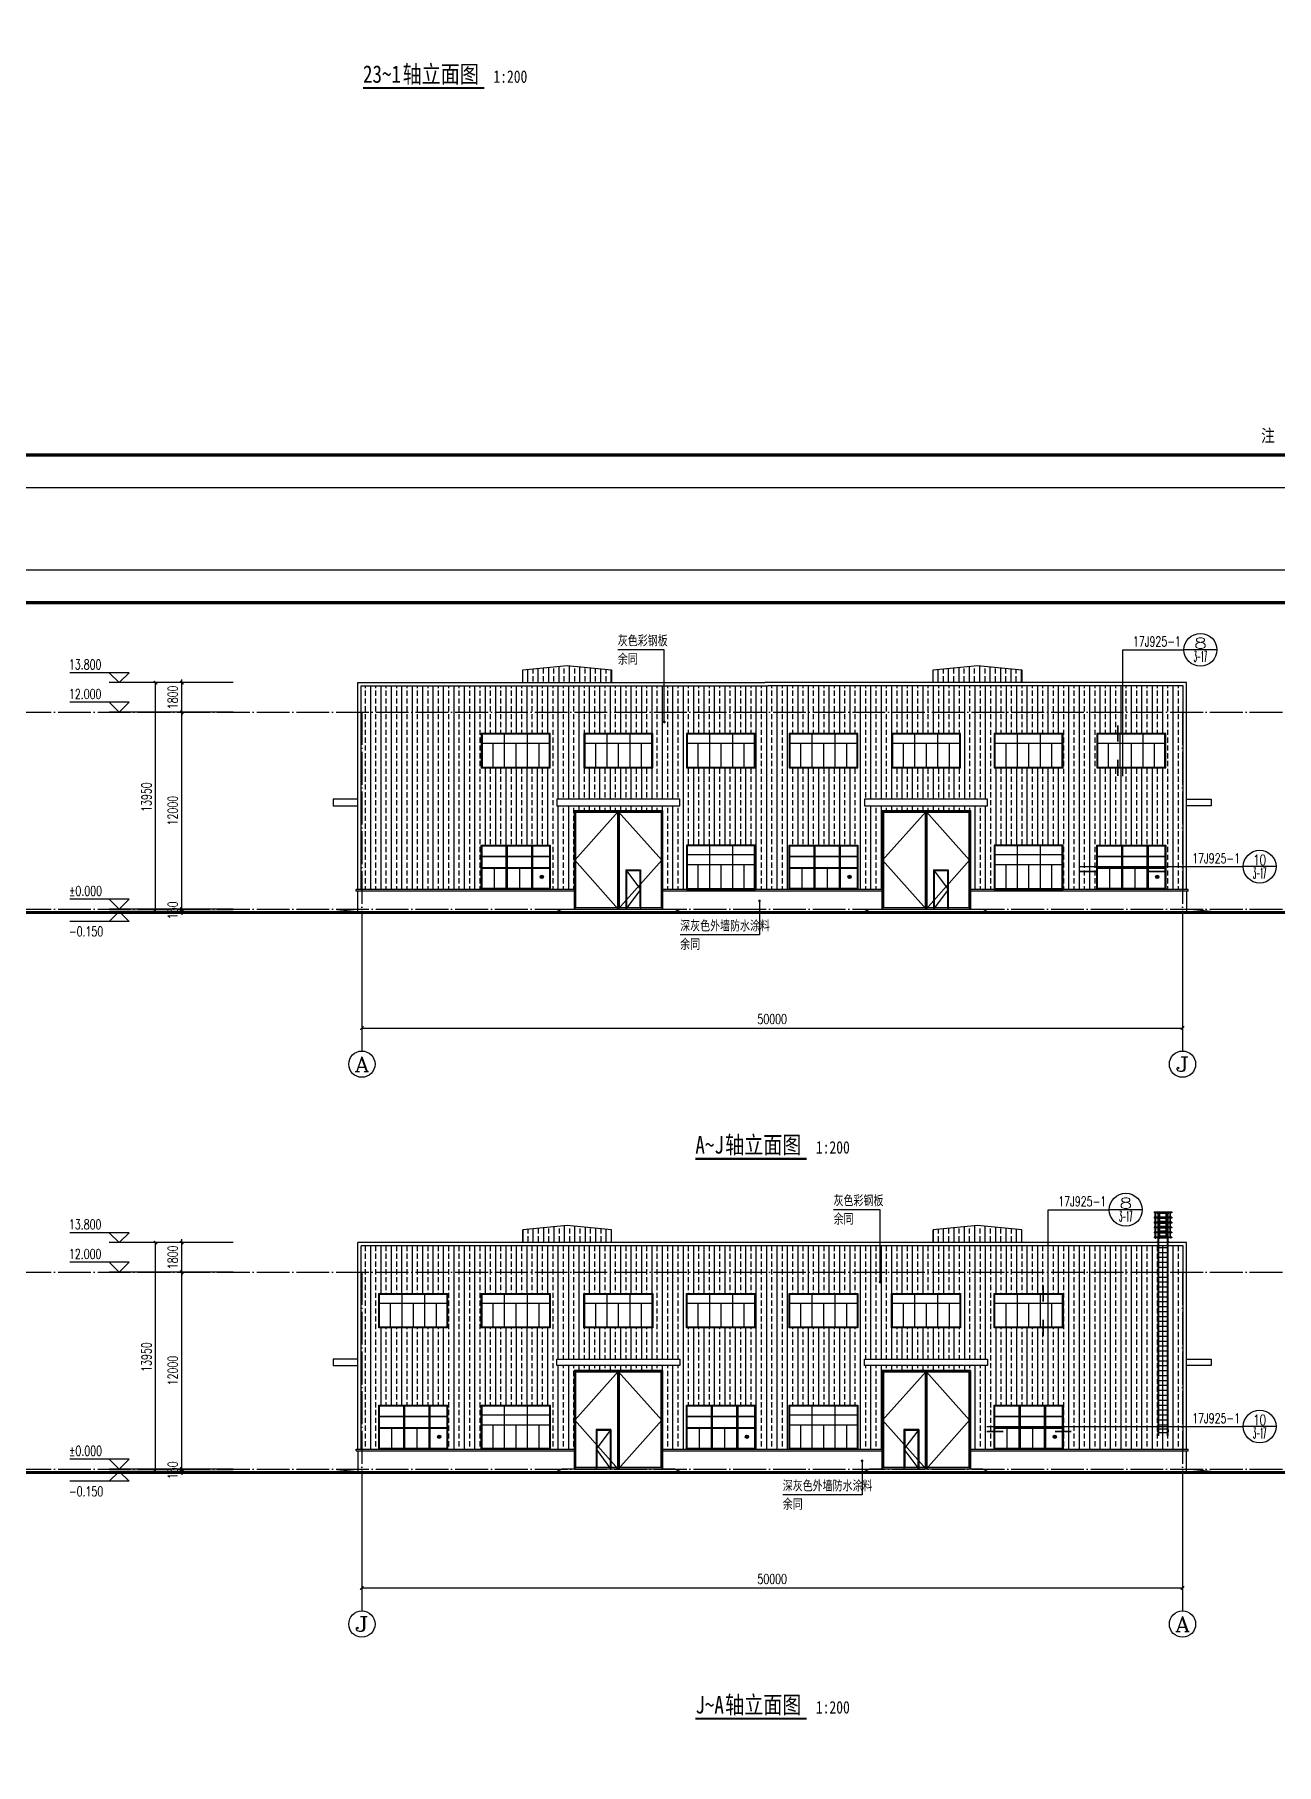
# Model space of a CAD drawing. Extents: x 13898408 to 14113608, y -853943 to -68012.
# Drawn here: x 13973018 to 14048678, y -773233 to -667817 of the extents above; entities that cross this region are included whole.
import ezdxf
from ezdxf.enums import TextEntityAlignment as Align

# ---------------------------------------------------------------- set-up
doc = ezdxf.new("R2010")
doc.units = 0
doc.header["$LTSCALE"] = 1000
doc.header["$MEASUREMENT"] = 0
doc.linetypes.add('DASHED', pattern=[0.75, 0.5, -0.25])
doc.linetypes.add('DOTE', pattern=[2.42, 2, -0.2, 0.02, -0.2])
for name, color, linetype in [('AXIS', 3, 'Continuous'), ('AXIS_TEXT', 7, 'Continuous'), ('DIM_IDEN', 3, 'Continuous'), ('DIM_LEAD', 3, 'Continuous'), ('DIM_SYMB', 3, 'Continuous'), ('DOTE', 1, 'DOTE'), ('PUB_DIM', 3, 'Continuous'), ('PUB_TEXT', 7, 'Continuous'), ('TK', 4, 'Continuous'), ('WINDOW', 4, 'Continuous'), ('填充', 251, 'Continuous')]:
    doc.layers.add(name, color=color, linetype=linetype)
doc.styles.add('_TCH_AXIS', font='COMPLEX', dxfattribs={"bigfont": 'GBCBIG'})
doc.styles.add('_TCH_DIM', font='SIMPLEX', dxfattribs={"bigfont": 'GBCBIG'})
doc.styles.add('_TCH_DIM_T3', font='SIMPLEX', dxfattribs={"width": 0.705882, "bigfont": 'GBCBIG'})
doc.styles.add('_TCH_LABEL', font='COMPLEX', dxfattribs={"bigfont": 'GBCBIG'})
doc.styles.add('COMPLEX', font='COMPLEX')
doc.styles.add('YAYA', font='', dxfattribs={"width": 0.8, "height": 1})
doc.styles.add('宋体', font='', dxfattribs={"width": 0.8})
doc.styles.get('YAYA').set_extended_font_data('SimSun')
doc.styles.get('宋体').set_extended_font_data('SimSun')
doc.dimstyles.new('_TCH_ARCH&&200', dxfattribs={"dimtxt": 595, "dimasz": 200, "dimexe": 500, "dimexo": 600, "dimgap": 252.5, "dimtad": 1, "dimdec": 0, "dimzin": 0, "dimdsep": 46, "dimtxsty": '_TCH_DIM_T3', "dimblk": 'ARCHTICK', "dimcen": 0.09, "dimclrt": 7, "dimazin": 2, "dimtfac": 1, "dimtdec": 0, "dimtix": 1, "dimtmove": 2, "dimatfit": 3, "dimfxl": 0, "dimtolj": 1, "dimtzin": 0, "dimarcsym": 0})

# ---------------------------------------------------------------- blocks, each defined once
blk = doc.blocks.new('A$C6FA958B4')
for p, q in [((-474, 38771), (4926, 38771)), ((-474, 38771), (-474, 32771)), ((4926, 38771), (4926, 32771))]:
    blk.add_line(p, q)
at = {"color": 4}
for p, q in [((-424, 38721), (4876, 38721)), ((-424, 38721), (-424, 32771)), ((-374, 38671), (2176, 38671)), ((-374, 38671), (-374, 32871)), ((2176, 38671), (2176, 32871)), ((2226, 38721), (2226, 32771)), ((2276, 38671), (2276, 35171)), ((2276, 38671), (4826, 38671)), ((4826, 38671), (4826, 32871)), ((4876, 38721), (4876, 32771)), ((2276, 35171), (2276, 32871)), ((2676, 35171), (3576, 35171)), ((2676, 35171), (2676, 32771)), ((2726, 35121), (3526, 35121)), ((2726, 35121), (2726, 32871)), ((3526, 35121), (3526, 32871)), ((3576, 35171), (3576, 32771)), ((-1224, 32771), (5676, 32771)), ((-374, 32871), (2176, 32871)), ((2276, 32871), (2676, 32871)), ((2726, 32871), (3226, 32871)), ((3226, 32871), (3526, 32871)), ((3576, 32871), (4826, 32871))]:
    blk.add_line(p, q, dxfattribs=at)
at = {"ltscale": 0.5}
blk.add_lwpolyline([(-1524, 39071), (5976, 39071), (5976, 39471), (-1524, 39471)], close=True, dxfattribs=at)
at = {"color": 4}
for points in [[(2226, 38721), (-424, 35746), (2226, 32771), (4876, 35746), (2226, 38721)], [(2676, 35171), (3576, 33971), (2676, 32771)]]:
    blk.add_lwpolyline(points, dxfattribs=at)
blk.add_lwpolyline([(-1524, 32621), (-1224, 32771), (5676, 32771), (5976, 32621)])
blk = doc.blocks.new('222222')
blk.add_lwpolyline([(-4200, 0), (0, 0), (0, -2100), (-4200, -2100)], close=True)
at = {"layer": 'WINDOW'}
for p, q in [((-4150, -600), (-50, -600)), ((-3500, -600), (-3500, -2050)), ((-2800, -50), (-2800, -2050)), ((-2100, -600), (-2100, -2050)), ((-1400, -50), (-1400, -2050)), ((-700, -600), (-700, -2050))]:
    blk.add_line(p, q, dxfattribs=at)
blk.add_lwpolyline([(-4150, -50), (-50, -50), (-50, -2050), (-4150, -2050)], close=True, dxfattribs=at)
blk = doc.blocks.new('1111')
blk.add_lwpolyline([(-4200, 0), (0, 0), (0, -2700), (-4200, -2700)], close=True)
at = {"layer": 'WINDOW'}
for p, q in [((-4150, -600), (-50, -600)), ((-2800, -50), (-2800, -2650)), ((-1400, -50), (-1400, -2650)), ((-4150, -1200), (-50, -1200)), ((-3500, -1200), (-3500, -2650)), ((-2100, -1200), (-2100, -2650)), ((-700, -1200), (-700, -2650))]:
    blk.add_line(p, q, dxfattribs=at)
blk.add_lwpolyline([(-4150, -50), (-50, -50), (-50, -2650), (-4150, -2650)], close=True, dxfattribs=at)
blk = doc.blocks.new('ewrtetretwet')
for p, q in [((13317798, -639983), (13318865, -639983)), ((13317798, -639983), (13317798, -640040)), ((13318865, -640040), (13317798, -640040)), ((13318865, -640315), (13317798, -640315)), ((13317798, -640315), (13317798, -640365)), ((13318865, -640365), (13317798, -640365)), ((13318865, -640615), (13317798, -640615)), ((13317798, -640615), (13317798, -640665)), ((13318865, -640665), (13317798, -640665)), ((13318865, -640915), (13317798, -640915)), ((13317798, -640915), (13317798, -640965)), ((13317867, -640315), (13317867, -640040)), ((13317867, -640615), (13317867, -640365)), ((13317867, -640915), (13317867, -640665)), ((13317897, -640315), (13317897, -640040)), ((13317897, -640615), (13317897, -640365)), ((13317897, -640915), (13317897, -640665)), ((13318024, -639983), (13318024, -641651)), ((13318081, -641651), (13318081, -639983)), ((13318113, -640315), (13318113, -640040)), ((13318113, -640615), (13318113, -640365)), ((13318113, -640915), (13318113, -640665)), ((13318143, -640315), (13318143, -640040)), ((13318143, -640615), (13318143, -640365)), ((13318143, -640915), (13318143, -640665)), ((13318520, -640315), (13318520, -640040)), ((13318520, -640615), (13318520, -640365)), ((13318520, -640915), (13318520, -640665)), ((13318550, -640315), (13318550, -640040)), ((13318550, -640615), (13318550, -640365)), ((13318550, -640915), (13318550, -640665)), ((13318581, -639983), (13318581, -641651)), ((13318638, -641651), (13318638, -639983)), ((13318766, -640315), (13318766, -640040)), ((13318766, -640615), (13318766, -640365)), ((13318766, -640915), (13318766, -640665)), ((13318796, -640315), (13318796, -640040)), ((13318796, -640615), (13318796, -640365)), ((13318796, -640915), (13318796, -640665)), ((13318865, -639983), (13318865, -640040)), ((13318865, -640315), (13318865, -640365)), ((13318865, -640615), (13318865, -640665)), ((13318865, -640915), (13318865, -640965)), ((13318865, -640965), (13317798, -640965)), ((13318865, -641215), (13317798, -641215)), ((13317798, -641215), (13317798, -641265)), ((13318865, -641265), (13317798, -641265)), ((13318865, -641515), (13317798, -641515)), ((13317798, -641515), (13317798, -641565)), ((13318865, -641565), (13317798, -641565)), ((13317867, -641215), (13317867, -640965)), ((13317867, -641515), (13317867, -641265)), ((13317867, -641583), (13317867, -641565)), ((13317867, -641583), (13317897, -641583)), ((13317897, -641215), (13317897, -640965)), ((13317897, -641515), (13317897, -641265)), ((13317897, -641583), (13317897, -641565)), ((13318024, -641651), (13318024, -653613)), ((13318081, -653614), (13318081, -641651)), ((13318113, -641215), (13318113, -640965)), ((13318113, -641515), (13318113, -641265)), ((13318113, -641583), (13318113, -641565)), ((13318113, -641583), (13318143, -641583)), ((13318143, -641215), (13318143, -640965)), ((13318143, -641515), (13318143, -641265)), ((13318143, -641583), (13318143, -641565)), ((13318520, -641215), (13318520, -640965)), ((13318520, -641515), (13318520, -641265)), ((13318520, -641583), (13318520, -641565)), ((13318550, -641583), (13318520, -641583)), ((13318550, -641215), (13318550, -640965)), ((13318550, -641515), (13318550, -641265)), ((13318550, -641583), (13318550, -641565)), ((13318581, -641651), (13318581, -653614)), ((13318638, -653613), (13318638, -641651)), ((13318766, -641215), (13318766, -640965)), ((13318766, -641515), (13318766, -641265)), ((13318766, -641583), (13318766, -641565)), ((13318796, -641583), (13318766, -641583)), ((13318796, -641215), (13318796, -640965)), ((13318796, -641515), (13318796, -641265)), ((13318796, -641583), (13318796, -641565)), ((13318865, -641215), (13318865, -641265)), ((13318865, -641515), (13318865, -641565)), ((13318081, -653614), (13318025, -653614)), ((13318581, -653614), (13318637, -653614))]:
    blk.add_line(p, q)
at = {"linetype": 'DASHED', "ltscale": 0.1}
for p, q in [((13317798, -639990), (13318865, -639990)), ((13318024, -640365), (13318024, -640615)), ((13318024, -640665), (13318024, -640915)), ((13318031, -641651), (13318031, -639983)), ((13318031, -640365), (13318031, -640615)), ((13318031, -640665), (13318031, -640915)), ((13318081, -640365), (13318081, -640615)), ((13318081, -640665), (13318081, -640915)), ((13318581, -640365), (13318581, -640615)), ((13318581, -640665), (13318581, -640915)), ((13318631, -639983), (13318631, -641651)), ((13318631, -640365), (13318631, -640615)), ((13318631, -640665), (13318631, -640915)), ((13318638, -640615), (13318638, -640365)), ((13318638, -640915), (13318638, -640665)), ((13318024, -640965), (13318024, -641215)), ((13318024, -641265), (13318024, -641515)), ((13318031, -640965), (13318031, -641215)), ((13318031, -641265), (13318031, -641515)), ((13318031, -653614), (13318031, -641651)), ((13318081, -640965), (13318081, -641215)), ((13318081, -641265), (13318081, -641515)), ((13318581, -640965), (13318581, -641215)), ((13318581, -641265), (13318581, -641515)), ((13318631, -640965), (13318631, -641215)), ((13318631, -641265), (13318631, -641515)), ((13318631, -641651), (13318631, -653614)), ((13318638, -641215), (13318638, -640965)), ((13318638, -641515), (13318638, -641265))]:
    blk.add_line(p, q, dxfattribs=at)
for points in [[(13317964, -640034), (13318007, -640034), (13318007, -640104)], [(13318581, -640084), (13318081, -640084)], [(13318581, -640384), (13318081, -640384)], [(13318113, -640565), (13318081, -640565)], [(13318581, -640684), (13318081, -640684)], [(13318113, -640865), (13318081, -640865)], [(13318581, -640565), (13318550, -640565)], [(13318581, -640865), (13318550, -640865)], [(13318697, -640034), (13318654, -640034), (13318654, -640104)], [(13317964, -641802), (13318007, -641802), (13318007, -641872)], [(13318581, -640984), (13318081, -640984)], [(13318113, -641165), (13318081, -641165)], [(13318581, -641284), (13318081, -641284)], [(13318113, -641465), (13318081, -641465)], [(13318581, -641584), (13318081, -641584)], [(13318581, -641584), (13318081, -641584)], [(13318581, -641852), (13318081, -641852)], [(13318581, -641165), (13318550, -641165)], [(13318581, -641465), (13318550, -641465)], [(13318697, -641802), (13318654, -641802), (13318654, -641872)], [(13318581, -642172), (13318081, -642172)], [(13318581, -642472), (13318081, -642472)], [(13318581, -642772), (13318081, -642772)], [(13318581, -643072), (13318081, -643072)], [(13318581, -643372), (13318081, -643372)], [(13318581, -643672), (13318081, -643672)], [(13318581, -643972), (13318081, -643972)], [(13318581, -644272), (13318081, -644272)], [(13318581, -644572), (13318081, -644572)], [(13318581, -644872), (13318081, -644872)], [(13318581, -645172), (13318081, -645172)], [(13318581, -645472), (13318081, -645472)], [(13318581, -645772), (13318081, -645772)], [(13318581, -646072), (13318081, -646072)], [(13318581, -646372), (13318081, -646372)], [(13318581, -646672), (13318081, -646672)], [(13318581, -646972), (13318081, -646972)], [(13318581, -647272), (13318081, -647272)], [(13318581, -647572), (13318081, -647572)], [(13318581, -647872), (13318081, -647872)], [(13318581, -648172), (13318081, -648172)], [(13318581, -648472), (13318081, -648472)], [(13318581, -648772), (13318081, -648772)], [(13318581, -649072), (13318081, -649072)], [(13318581, -649372), (13318081, -649372)], [(13318581, -649672), (13318081, -649672)], [(13318581, -649972), (13318081, -649972)], [(13318581, -650272), (13318081, -650272)], [(13318581, -650572), (13318081, -650572)], [(13318581, -650872), (13318081, -650872)], [(13318581, -651172), (13318081, -651172)], [(13318581, -651472), (13318081, -651472)], [(13318581, -651772), (13318081, -651772)], [(13318581, -652072), (13318081, -652072)], [(13318581, -652372), (13318081, -652372)], [(13317964, -653315), (13318007, -653315), (13318007, -653385)], [(13318581, -652672), (13318081, -652672)], [(13318581, -652972), (13318081, -652972)], [(13318581, -653231), (13318081, -653231)], [(13318581, -653452), (13318081, -653452)], [(13318697, -653315), (13318654, -653315), (13318654, -653385)]]:
    blk.add_lwpolyline(points)
for points in [[(13318520, -640565), (13318143, -640565)], [(13318520, -640865), (13318143, -640865)], [(13318520, -641165), (13318143, -641165)], [(13318520, -641465), (13318143, -641465)]]:
    blk.add_lwpolyline(points, dxfattribs=at)
for centre, start, end in [((13318025, -653613), 180, 270), ((13318637, -653613), 270, 0)]:
    blk.add_arc(centre, 1, start, end)
blk = doc.blocks.new('GeYuanFrame_68626334', base_point=(20.09, 4.53))
at = {"layer": 'TK'}
blk.add_lwpolyline([(20.09, 4.53), (20.09, 598.53), (1071.09, 598.53), (1071.09, 4.53)], close=True, dxfattribs=at)
at = {"layer": 'TK', "const_width": 1}
blk.add_lwpolyline([(45.09, 588.53), (1061.09, 588.53), (1061.09, 14.53), (45.09, 14.53)], close=True, dxfattribs=at)
blk = doc.blocks.new('GeYuanFrame_01384210', base_point=(20.09, 4.53))
at = {"layer": 'TK'}
blk.add_lwpolyline([(20.09, 4.53), (20.09, 598.53), (861.09, 598.53), (861.09, 4.53)], close=True, dxfattribs=at)
at = {"layer": 'TK', "const_width": 1}
blk.add_lwpolyline([(45.09, 588.53), (851.09, 588.53), (851.09, 14.53), (45.09, 14.53)], close=True, dxfattribs=at)
blk = doc.blocks.new('_ArchTick')
at = {"color": 0, "linetype": 'ByBlock', "const_width": 0.4}
blk.add_lwpolyline([(-0.5, -0.5), (0.5, 0.5)], dxfattribs=at)
blk = doc.blocks.new('*D147')
at = {"layer": 'Defpoints', "color": 0}
for p in [(13981985, -721109), (13985718, -721109), (13985718, -721259)]:
    blk.add_point(p, dxfattribs=at)
at = {"layer": 'PUB_DIM', "color": 0, "lineweight": -2}
for p, q in [((13981985, -721109), (13981985, -720909)), ((13985118, -721109), (13981485, -721109)), ((13985118, -721259), (13981485, -721259)), ((13981985, -721259), (13981985, -721109)), ((13981985, -721259), (13981985, -721459))]:
    blk.add_line(p, q, dxfattribs=at)
at = {"layer": 'PUB_DIM', "color": 0, "lineweight": -2, "xscale": 200, "yscale": 200, "zscale": 200}
for p, rotation in [((13981985, -721109), 270), ((13981985, -721259), 90)]:
    blk.add_blockref('_ArchTick', p, dxfattribs=dict(at, rotation=rotation))
at = {"layer": 'PUB_DIM', "color": 7, "insert": (13981435, -721184), "char_height": 595, "attachment_point": 5, "rotation": 90, "style": '_TCH_DIM_T3'}
blk.add_mtext('\\A1;150', dxfattribs=at)
blk = doc.blocks.new('*D148')
at = {"layer": 'Defpoints', "color": 0}
for p in [(13981985, -709109), (13985718, -709109), (13985718, -721109)]:
    blk.add_point(p, dxfattribs=at)
at = {"layer": 'PUB_DIM', "color": 0, "lineweight": -2}
for p, q in [((13985118, -709109), (13981485, -709109)), ((13981985, -721109), (13981985, -709109)), ((13985118, -721109), (13981485, -721109))]:
    blk.add_line(p, q, dxfattribs=at)
at = {"layer": 'PUB_DIM', "color": 0, "lineweight": -2, "xscale": 200, "yscale": 200, "zscale": 200}
for p, rotation in [((13981985, -709109), 90), ((13981985, -721109), 270)]:
    blk.add_blockref('_ArchTick', p, dxfattribs=dict(at, rotation=rotation))
at = {"layer": 'PUB_DIM', "color": 7, "insert": (13981435, -715109), "char_height": 595, "attachment_point": 5, "rotation": 90, "style": '_TCH_DIM_T3'}
blk.add_mtext('\\A1;12000', dxfattribs=at)
blk = doc.blocks.new('*D149')
at = {"layer": 'Defpoints', "color": 0}
for p in [(13981985, -707309), (13985718, -707309), (13985718, -709109)]:
    blk.add_point(p, dxfattribs=at)
at = {"layer": 'PUB_DIM', "color": 0, "lineweight": -2}
for p, q in [((13985118, -707309), (13981485, -707309)), ((13981985, -707309), (13981985, -707109)), ((13981985, -709109), (13981985, -707309)), ((13985118, -709109), (13981485, -709109)), ((13981985, -709109), (13981985, -709309))]:
    blk.add_line(p, q, dxfattribs=at)
at = {"layer": 'PUB_DIM', "color": 0, "lineweight": -2, "xscale": 200, "yscale": 200, "zscale": 200}
for p, rotation in [((13981985, -707309), 270), ((13981985, -709109), 90)]:
    blk.add_blockref('_ArchTick', p, dxfattribs=dict(at, rotation=rotation))
at = {"layer": 'PUB_DIM', "color": 7, "insert": (13981435, -708209), "char_height": 595, "attachment_point": 5, "rotation": 90, "style": '_TCH_DIM_T3'}
blk.add_mtext('\\A1;1800', dxfattribs=at)
blk = doc.blocks.new('*D150')
at = {"layer": 'Defpoints', "color": 0}
for p in [(13980385, -707309), (13985718, -707309), (13985718, -721259)]:
    blk.add_point(p, dxfattribs=at)
at = {"layer": 'PUB_DIM', "color": 0, "lineweight": -2}
for p, q in [((13985118, -707309), (13979885, -707309)), ((13980385, -721259), (13980385, -707309)), ((13985118, -721259), (13979885, -721259))]:
    blk.add_line(p, q, dxfattribs=at)
at = {"layer": 'PUB_DIM', "color": 0, "lineweight": -2, "xscale": 200, "yscale": 200, "zscale": 200}
for p, rotation in [((13980385, -707309), 90), ((13980385, -721259), 270)]:
    blk.add_blockref('_ArchTick', p, dxfattribs=dict(at, rotation=rotation))
at = {"layer": 'PUB_DIM', "color": 7, "insert": (13979835, -714284), "char_height": 595, "attachment_point": 5, "rotation": 90, "style": '_TCH_DIM_T3'}
blk.add_mtext('\\A1;13950', dxfattribs=at)
blk = doc.blocks.new('_AXISO')
blk.add_circle((0, 0), 0.5)
at = {"layer": 'AXIS_TEXT', "style": 'COMPLEX', "width": 1.041667}
blk.add_attdef('A', text='', height=0.56, dxfattribs=at).set_placement((-0.25, -0.28), (0.25, -0.28), align=Align.FIT)
blk = doc.blocks.new('*D151')
at = {"layer": 'AXIS', "color": 0, "lineweight": -2}
for p, q in [((13992958, -722359), (13992958, -728859)), ((14042958, -722359), (14042958, -728859)), ((13992958, -728359), (14042958, -728359))]:
    blk.add_line(p, q, dxfattribs=at)
at = {"layer": 'Defpoints', "color": 0}
for p in [(13992958, -721759), (14042958, -721759), (14042958, -728359)]:
    blk.add_point(p, dxfattribs=at)
at = {"layer": 'AXIS', "color": 0, "lineweight": -2, "xscale": 200, "yscale": 200, "zscale": 200, "rotation": 180}
blk.add_blockref('_ArchTick', (13992958, -728359), dxfattribs=at)
at = {"layer": 'AXIS', "color": 0, "lineweight": -2, "xscale": 200, "yscale": 200, "zscale": 200}
blk.add_blockref('_ArchTick', (14042958, -728359), dxfattribs=at)
at = {"layer": 'AXIS', "color": 7, "insert": (14017958, -727809), "char_height": 595, "attachment_point": 5, "style": '_TCH_DIM_T3'}
blk.add_mtext('\\A1;50000', dxfattribs=at)
blk = doc.blocks.new('*D152')
at = {"layer": 'AXIS', "color": 0, "lineweight": -2}
for p, q in [((13992958, -756481), (13992958, -762981)), ((14042958, -756481), (14042958, -762981)), ((13992958, -762481), (14042958, -762481))]:
    blk.add_line(p, q, dxfattribs=at)
at = {"layer": 'Defpoints', "color": 0}
for p in [(13992958, -755881), (14042958, -755881), (14042958, -762481)]:
    blk.add_point(p, dxfattribs=at)
at = {"layer": 'AXIS', "color": 0, "lineweight": -2, "xscale": 200, "yscale": 200, "zscale": 200, "rotation": 180}
blk.add_blockref('_ArchTick', (13992958, -762481), dxfattribs=at)
at = {"layer": 'AXIS', "color": 0, "lineweight": -2, "xscale": 200, "yscale": 200, "zscale": 200}
blk.add_blockref('_ArchTick', (14042958, -762481), dxfattribs=at)
at = {"layer": 'AXIS', "color": 7, "insert": (14017958, -761931), "char_height": 595, "attachment_point": 5, "style": '_TCH_DIM_T3'}
blk.add_mtext('\\A1;50000', dxfattribs=at)
blk = doc.blocks.new('*D153')
at = {"layer": 'Defpoints', "color": 0}
for p in [(13981985, -755231), (13985718, -755231), (13985718, -755381)]:
    blk.add_point(p, dxfattribs=at)
at = {"layer": 'PUB_DIM', "color": 0, "lineweight": -2}
for p, q in [((13985118, -755231), (13981485, -755231)), ((13985118, -755381), (13981485, -755381)), ((13981985, -755231), (13981985, -755031)), ((13981985, -755381), (13981985, -755231)), ((13981985, -755381), (13981985, -755581))]:
    blk.add_line(p, q, dxfattribs=at)
at = {"layer": 'PUB_DIM', "color": 0, "lineweight": -2, "xscale": 200, "yscale": 200, "zscale": 200}
for p, rotation in [((13981985, -755231), 270), ((13981985, -755381), 90)]:
    blk.add_blockref('_ArchTick', p, dxfattribs=dict(at, rotation=rotation))
at = {"layer": 'PUB_DIM', "color": 7, "insert": (13981435, -755306), "char_height": 595, "attachment_point": 5, "rotation": 90, "style": '_TCH_DIM_T3'}
blk.add_mtext('\\A1;150', dxfattribs=at)
blk = doc.blocks.new('*D154')
at = {"layer": 'Defpoints', "color": 0}
for p in [(13981985, -743231), (13985718, -743231), (13985718, -755231)]:
    blk.add_point(p, dxfattribs=at)
at = {"layer": 'PUB_DIM', "color": 0, "lineweight": -2}
for p, q in [((13985118, -743231), (13981485, -743231)), ((13981985, -755231), (13981985, -743231)), ((13985118, -755231), (13981485, -755231))]:
    blk.add_line(p, q, dxfattribs=at)
at = {"layer": 'PUB_DIM', "color": 0, "lineweight": -2, "xscale": 200, "yscale": 200, "zscale": 200}
for p, rotation in [((13981985, -743231), 90), ((13981985, -755231), 270)]:
    blk.add_blockref('_ArchTick', p, dxfattribs=dict(at, rotation=rotation))
at = {"layer": 'PUB_DIM', "color": 7, "insert": (13981435, -749231), "char_height": 595, "attachment_point": 5, "rotation": 90, "style": '_TCH_DIM_T3'}
blk.add_mtext('\\A1;12000', dxfattribs=at)
blk = doc.blocks.new('*D155')
at = {"layer": 'Defpoints', "color": 0}
for p in [(13981985, -741431), (13985718, -741431), (13985718, -743231)]:
    blk.add_point(p, dxfattribs=at)
at = {"layer": 'PUB_DIM', "color": 0, "lineweight": -2}
for p, q in [((13985118, -741431), (13981485, -741431)), ((13981985, -741431), (13981985, -741231)), ((13981985, -743231), (13981985, -741431)), ((13985118, -743231), (13981485, -743231)), ((13981985, -743231), (13981985, -743431))]:
    blk.add_line(p, q, dxfattribs=at)
at = {"layer": 'PUB_DIM', "color": 0, "lineweight": -2, "xscale": 200, "yscale": 200, "zscale": 200}
for p, rotation in [((13981985, -741431), 270), ((13981985, -743231), 90)]:
    blk.add_blockref('_ArchTick', p, dxfattribs=dict(at, rotation=rotation))
at = {"layer": 'PUB_DIM', "color": 7, "insert": (13981435, -742331), "char_height": 595, "attachment_point": 5, "rotation": 90, "style": '_TCH_DIM_T3'}
blk.add_mtext('\\A1;1800', dxfattribs=at)
blk = doc.blocks.new('*D156')
at = {"layer": 'Defpoints', "color": 0}
for p in [(13980385, -741431), (13985718, -741431), (13985718, -755381)]:
    blk.add_point(p, dxfattribs=at)
at = {"layer": 'PUB_DIM', "color": 0, "lineweight": -2}
for p, q in [((13985118, -741431), (13979885, -741431)), ((13980385, -755381), (13980385, -741431)), ((13985118, -755381), (13979885, -755381))]:
    blk.add_line(p, q, dxfattribs=at)
at = {"layer": 'PUB_DIM', "color": 0, "lineweight": -2, "xscale": 200, "yscale": 200, "zscale": 200}
for p, rotation in [((13980385, -741431), 90), ((13980385, -755381), 270)]:
    blk.add_blockref('_ArchTick', p, dxfattribs=dict(at, rotation=rotation))
at = {"layer": 'PUB_DIM', "color": 7, "insert": (13979835, -748406), "char_height": 595, "attachment_point": 5, "rotation": 90, "style": '_TCH_DIM_T3'}
blk.add_mtext('\\A1;13950', dxfattribs=at)

msp = doc.modelspace()

# ---------------------------------------------------------------- hatches: boundary and pattern name
for points in [[(14004020.7, -719146.2, 1), (14003820.7, -719146.2, 1)], [(14022770.7, -719146.2, 1), (14022570.7, -719146.2, 1)], [(14041520.7, -719146.2, 1), (14041320.7, -719146.2, 1)], [(13997770.7, -753268.5, 1), (13997570.7, -753268.5, 1)], [(14016520.7, -753268.5, 1), (14016320.7, -753268.5, 1)], [(14035270.7, -753268.5, 1), (14035070.7, -753268.5, 1)]]:
    msp.add_hatch(color=1).paths.add_polyline_path(points)
at = {"layer": '填充'}
h = msp.add_hatch(dxfattribs=at)
h.set_pattern_fill('ANSI33,_O', color=251, scale=200, angle=45)
h.set_pattern_definition([(90, (12607340, 562128.96), (-635, 6e-14), []), (90, (12607657.5, 562446.46), (-635, 6e-14), [317.5, -158.75])])
h.paths.add_polyline_path([(14005458.2, -706262.5), (14002758.2, -706532.5), (14002758.2, -707308.7), (14008158.2, -707308.7), (14008158.2, -706532.5)])
h = msp.add_hatch(dxfattribs=at)
h.set_pattern_fill('ANSI33,_O', color=251, scale=200, angle=45)
h.set_pattern_definition([(90, (12632340, 562128.96), (-635, 6e-14), []), (90, (12632657.5, 562446.46), (-635, 6e-14), [317.5, -158.75])])
h.paths.add_polyline_path([(14030458.2, -706262.5), (14027758.2, -706532.5), (14027758.2, -707308.7), (14033158.2, -707308.7), (14033158.2, -706532.5)])
h = msp.add_hatch(dxfattribs=at)
h.set_pattern_fill('ANSI33,_O', color=251, scale=200, angle=45)
h.set_pattern_definition([(90, (0, 22135.7), (-635, 6e-14), []), (90, (317.5, 22453.2), (-635, 6e-14), [317.5, -158.75])])
h.paths.add_polyline_path([(14042998.2, -707508.7), (14017718.2, -707508.7), (13992918.2, -707508.7), (13992918.2, -719908.7), (14000233.2, -719908.7), (14000233.2, -717208.7), (14004433.2, -717208.7), (14004433.2, -719908.7), (14005883.2, -719908.7), (14005883.2, -715108.7), (14011283.2, -715108.7), (14011283.2, -719908.7), (14012733.2, -719908.7), (14012733.2, -717208.7), (14016933.2, -717208.7), (14016933.2, -719908.7), (14018983.2, -719908.7), (14018983.2, -717208.7), (14023183.2, -717208.7), (14023183.2, -719908.7), (14024633.2, -719908.7), (14024633.2, -715108.7), (14030033.2, -715108.7), (14030033.2, -719908.7), (14031483.2, -719908.7), (14031483.2, -717208.7), (14035683.2, -717208.7), (14035683.2, -719908.7), (14037733.2, -719908.7), (14037733.2, -717208.7), (14041933.2, -717208.7), (14041933.2, -719908.7), (14042998.2, -719908.7)])
h.paths.add_polyline_path([(14012733.2, -712508.7), (14012733.2, -710408.7), (14016933.2, -710408.7), (14016933.2, -712508.7)], flags=16)
h.paths.add_polyline_path([(14012783.2, -712458.7), (14012783.2, -710458.7), (14016883.2, -710458.7), (14016883.2, -712458.7)], flags=0)
h.paths.add_polyline_path([(14012333.2, -714808.7), (14004833.2, -714808.7), (14004833.2, -714408.7), (14012333.2, -714408.7)], flags=16)
h.paths.add_polyline_path([(14018983.2, -712508.7), (14018983.2, -710408.7), (14023183.2, -710408.7), (14023183.2, -712508.7)], flags=16)
h.paths.add_polyline_path([(14019033.2, -712458.7), (14019033.2, -710458.7), (14023133.2, -710458.7), (14023133.2, -712458.7)], flags=0)
h.paths.add_polyline_path([(14010683.2, -712508.7), (14006483.2, -712508.7), (14006483.2, -710408.7), (14010683.2, -710408.7)], flags=16)
h.paths.add_polyline_path([(14010633.2, -712458.7), (14006533.2, -712458.7), (14006533.2, -710458.7), (14010633.2, -710458.7)], flags=0)
h.paths.add_polyline_path([(14011385.3, -709748.7, -1), (14011385.3, -709668.7, -1)], flags=16)
h.paths.add_polyline_path([(14023583.2, -714408.7), (14031083.2, -714408.7), (14031083.2, -714808.7), (14023583.2, -714808.7)], flags=16)
h.paths.add_polyline_path([(14025233.2, -712508.7), (14025233.2, -710408.7), (14029433.2, -710408.7), (14029433.2, -712508.7)], flags=16)
h.paths.add_polyline_path([(14025283.2, -712458.7), (14025283.2, -710458.7), (14029383.2, -710458.7), (14029383.2, -712458.7)], flags=0)
h.paths.add_polyline_path([(14004433.2, -712508.7), (14000233.2, -712508.7), (14000233.2, -710408.7), (14004433.2, -710408.7)], flags=16)
h.paths.add_polyline_path([(14004383.2, -712458.7), (14000283.2, -712458.7), (14000283.2, -710458.7), (14004383.2, -710458.7)], flags=0)
h.paths.add_polyline_path([(14031483.2, -712508.7), (14031483.2, -710408.7), (14035683.2, -710408.7), (14035683.2, -712508.7)], flags=16)
h.paths.add_polyline_path([(14031533.2, -712458.7), (14031533.2, -710458.7), (14035633.2, -710458.7), (14035633.2, -712458.7)], flags=0)
h.paths.add_polyline_path([(14037733.2, -712508.7), (14037733.2, -710408.7), (14041933.2, -710408.7), (14041933.2, -712508.7)], flags=16)
h.paths.add_polyline_path([(14037783.2, -712458.7), (14037783.2, -710458.7), (14041883.2, -710458.7), (14041883.2, -712458.7)], flags=0)
h = msp.add_hatch(dxfattribs=at)
h.set_pattern_fill('ANSI33,_O', color=251, scale=200, angle=45)
h.set_pattern_definition([(90, (15403576.5, 528006.6), (635, 6e-14), []), (90, (15403259, 528324.1), (635, 6e-14), [317.5, -158.75])])
h.paths.add_polyline_path([(14005458.2, -740384.8), (14008158.2, -740654.8), (14008158.2, -741431), (14002758.2, -741431), (14002758.2, -740654.8)])
h = msp.add_hatch(dxfattribs=at)
h.set_pattern_fill('ANSI33,_O', color=251, scale=200, angle=45)
h.set_pattern_definition([(90, (15428576.5, 528006.6), (635, 6e-14), []), (90, (15428259, 528324.1), (635, 6e-14), [317.5, -158.75])])
h.paths.add_polyline_path([(14030458.2, -740384.8), (14033158.2, -740654.8), (14033158.2, -741431), (14027758.2, -741431), (14027758.2, -740654.8)])
h = msp.add_hatch(dxfattribs=at)
h.set_pattern_fill('ANSI33,_O', color=251, scale=200, angle=45)
h.set_pattern_definition([(90, (0, 43546.1), (-635, 6e-14), []), (90, (317.5, 43863.6), (-635, 6e-14), [317.5, -158.75])])
h.paths.add_polyline_path([(14006483.2, -744531), (14010683.2, -744531), (14010683.2, -746631), (14006483.2, -746631)], flags=16)
h.paths.add_polyline_path([(14004433.2, -744531), (14004433.2, -746631), (14000233.2, -746631), (14000233.2, -744531)], flags=16)
h.paths.add_polyline_path([(14006533.2, -744581), (14010633.2, -744581), (14010633.2, -746581), (14006533.2, -746581)], flags=0)
h.paths.add_polyline_path([(14004383.2, -744581), (14004383.2, -746581), (14000283.2, -746581), (14000283.2, -744581)], flags=0)
h.paths.add_polyline_path([(14012333.2, -748531), (14012333.2, -748931), (14004833.2, -748931), (14004833.2, -748531)], flags=16)
h.paths.add_polyline_path([(14012733.2, -744531), (14016933.2, -744531), (14016933.2, -746631), (14012733.2, -746631)], flags=16)
h.paths.add_polyline_path([(14012783.2, -744581), (14016883.2, -744581), (14016883.2, -746581), (14012783.2, -746581)], flags=0)
h.paths.add_polyline_path([(13998183.2, -744531), (13998183.2, -746631), (13993983.2, -746631), (13993983.2, -744531)], flags=16)
h.paths.add_polyline_path([(13998133.2, -744581), (13998133.2, -746581), (13994033.2, -746581), (13994033.2, -744581)], flags=0)
h.paths.add_polyline_path([(14018983.2, -744531), (14023183.2, -744531), (14023183.2, -746631), (14018983.2, -746631)], flags=16)
h.paths.add_polyline_path([(14019033.2, -744581), (14023133.2, -744581), (14023133.2, -746581), (14019033.2, -746581)], flags=0)
h.paths.add_polyline_path([(14024531.2, -743791, -1), (14024531.2, -743871, -1)], flags=16)
h.paths.add_polyline_path([(14023583.2, -748531), (14031083.2, -748531), (14031083.2, -748931), (14023583.2, -748931)], flags=16)
h.paths.add_polyline_path([(14025233.2, -744531), (14029433.2, -744531), (14029433.2, -746631), (14025233.2, -746631)], flags=16)
h.paths.add_polyline_path([(14025283.2, -744581), (14029383.2, -744581), (14029383.2, -746581), (14025283.2, -746581)], flags=0)
h.paths.add_polyline_path([(14031483.2, -744531), (14035683.2, -744531), (14035683.2, -746631), (14031483.2, -746631)], flags=16)
h.paths.add_polyline_path([(14031533.2, -744581), (14035633.2, -744581), (14035633.2, -746581), (14031533.2, -746581)], flags=0)
h.paths.add_polyline_path([(14042998.2, -741631), (13992918.2, -741631), (13992918.2, -754031), (13993983.2, -754031), (13993983.2, -751331), (13998183.2, -751331), (13998183.2, -754031), (14000233.2, -754031), (14000233.2, -751331), (14004433.2, -751331), (14004433.2, -754031), (14005883.2, -754031), (14005883.2, -749231), (14011283.2, -749231), (14011283.2, -754031), (14012733.2, -754031), (14012733.2, -751331), (14016933.2, -751331), (14016933.2, -754031), (14018983.2, -754031), (14018983.2, -751331), (14023183.2, -751331), (14023183.2, -754031), (14024633.2, -754031), (14024633.2, -749231), (14030033.2, -749231), (14030033.2, -754031), (14031483.2, -754031), (14031483.2, -751331), (14035683.2, -751331), (14035683.2, -754031), (14042998.2, -754031)])

# ---------------------------------------------------------------- linework, layer by layer
at = {"ltscale": 0.5}
for p, q in [((13992718.2, -719908.7), (13992718.2, -707308.7)), ((13992718.2, -707308.7), (14017518.2, -707308.7)), ((14043198.2, -707308.7), (14017518.2, -707308.7)), ((14043198.2, -719908.7), (14043198.2, -707308.7)), ((13992918.2, -719908.7), (13992918.2, -707508.7)), ((13992918.2, -707508.7), (14017718.2, -707508.7)), ((14042998.2, -707508.7), (14017718.2, -707508.7)), ((14042998.2, -719908.7), (14042998.2, -707508.7)), ((14005883.2, -719908.7), (13992618.2, -719908.7)), ((13992618.2, -720008.7), (13992618.2, -719908.7)), ((14024633.2, -719908.7), (14011283.2, -719908.7)), ((14043298.2, -719908.7), (14030033.2, -719908.7)), ((14043298.2, -720008.7), (14043298.2, -719908.7)), ((14005883.2, -720008.7), (13992618.2, -720008.7)), ((14024633.2, -720008.7), (14011283.2, -720008.7)), ((14043298.2, -720008.7), (14030033.2, -720008.7)), ((13945408, -721258.7), (14092608, -721258.7)), ((13945408, -721358.7), (14092608, -721358.7)), ((13991218.2, -721258.7), (13992718.2, -721108.7)), ((14044698.2, -721258.7), (14043198.2, -721108.7)), ((14043198.2, -741431), (13992718.2, -741431)), ((13992718.2, -754031), (13992718.2, -741431)), ((14042998.2, -741631), (13992918.2, -741631)), ((13992918.2, -754031), (13992918.2, -741631)), ((14042998.2, -754031), (14042998.2, -741631)), ((14043198.2, -754031), (14043198.2, -741431)), ((13992618.2, -754031), (14005883.2, -754031)), ((13992618.2, -754131), (13992618.2, -754031)), ((13992618.2, -754131), (14005883.2, -754131)), ((14011283.2, -754031), (14024633.2, -754031)), ((14011283.2, -754131), (14024633.2, -754131)), ((14030033.2, -754031), (14043298.2, -754031)), ((14030033.2, -754131), (14043298.2, -754131)), ((14043298.2, -754131), (14043298.2, -754031)), ((13945408, -755381), (14092608, -755381)), ((13945408, -755481), (14092608, -755481)), ((13991218.2, -755381), (13992718.2, -755231)), ((14044698.2, -755381), (14043198.2, -755231))]:
    msp.add_line(p, q, dxfattribs=at)
for points in [[(14002758.2, -707308.7), (14002758.2, -706532.5), (14005458.2, -706262.5), (14008158.2, -706532.5), (14008158.2, -707308.7)], [(14027758.2, -707308.7), (14027758.2, -706532.5), (14030458.2, -706262.5), (14033158.2, -706532.5), (14033158.2, -707308.7)], [(14008158.2, -741431), (14008158.2, -740654.8), (14005458.2, -740384.8), (14002758.2, -740654.8), (14002758.2, -741431)], [(14033158.2, -741431), (14033158.2, -740654.8), (14030458.2, -740384.8), (14027758.2, -740654.8), (14027758.2, -741431)]]:
    msp.add_lwpolyline(points)
for points in [[(13992718.2, -714408.7), (13991218.2, -714408.7), (13991218.2, -714808.7), (13992718.2, -714808.7)], [(14043198.2, -714408.7), (14044698.2, -714408.7), (14044698.2, -714808.7), (14043198.2, -714808.7)], [(13992718.2, -721258.7), (13992718.2, -720008.7)], [(14043198.2, -720008.7), (14043198.2, -721258.7)], [(13992718.2, -748531), (13991218.2, -748531), (13991218.2, -748931), (13992718.2, -748931)], [(14043198.2, -748531), (14044698.2, -748531), (14044698.2, -748931), (14043198.2, -748931)], [(13992718.2, -754131), (13992718.2, -755381)], [(14043198.2, -755381), (14043198.2, -754131)]]:
    msp.add_lwpolyline(points, dxfattribs=at)
at = {"ltscale": 0.5, "const_width": 100}
for points in [[(13945408, -721308.7), (14092608, -721308.7)], [(13945408, -755431), (14092608, -755431)]]:
    msp.add_lwpolyline(points, dxfattribs=at)
at = {"color": 1}
for centre in [(14003920.7, -719146.2), (14022670.7, -719146.2), (14041420.7, -719146.2), (13997670.7, -753268.5), (14016420.7, -753268.5), (14035170.7, -753268.5)]:
    msp.add_circle(centre, 100, dxfattribs=at)
at = {"layer": 'AXIS'}
for p, q in [((13992958.2, -721758.7), (13992958.2, -729758.7)), ((14042958.2, -721758.7), (14042958.2, -729758.7)), ((13992958.2, -755881), (13992958.2, -763881)), ((14042958.2, -755881), (14042958.2, -763881))]:
    msp.add_line(p, q, dxfattribs=at)
at = {"layer": 'DIM_IDEN'}
for p, q in [((14039324.5, -705308.7), (14043048.3, -705308.7)), ((14039324.5, -713008.7), (14039324.5, -705308.7)), ((14045048.3, -705308.7), (14043048.3, -705308.7)), ((14036708.2, -718522.2), (14043264.8, -718522.2)), ((14043264.8, -718522.2), (14046658.3, -718522.2)), ((14048658.3, -718522.2), (14046658.3, -718522.2)), ((14034774.9, -739431), (14038498.7, -739431)), ((14034774.9, -747131), (14034774.9, -739431)), ((14040498.7, -739431), (14038498.7, -739431)), ((14031033.2, -752644.5), (14043264.8, -752644.5)), ((14043264.8, -752644.5), (14046658.3, -752644.5)), ((14048658.3, -752644.5), (14046658.3, -752644.5))]:
    msp.add_line(p, q, dxfattribs=at)
at = {"layer": 'DIM_IDEN', "const_width": 100}
for points in [[(14039024.5, -710908.7), (14039024.5, -709908.7)], [(14039024.5, -713008.7), (14039024.5, -712008.7)], [(14036708.2, -718822.2), (14037708.2, -718822.2)], [(14040858.2, -718822.2), (14041858.2, -718822.2)], [(14034474.9, -745031), (14034474.9, -744031)], [(14034474.9, -747131), (14034474.9, -746131)], [(14031033.2, -752944.5), (14032033.2, -752944.5)], [(14035183.2, -752944.5), (14036183.2, -752944.5)]]:
    msp.add_lwpolyline(points, dxfattribs=at)
at = {"layer": 'DIM_IDEN'}
for centre in [(14044048.3, -705308.7), (14047658.3, -718522.2), (14039498.7, -739431), (14047658.3, -752644.5)]:
    msp.add_circle(centre, 1000, dxfattribs=at)
at = {"layer": 'DIM_LEAD'}
for p, q in [((14011385.3, -705308.7), (14008552.5, -705308.7)), ((14011385.3, -709708.7), (14011385.3, -705308.7)), ((14017185.1, -720608.7), (14017185.1, -722685.2)), ((14017185.1, -722685.2), (14012352.3, -722685.2)), ((14024531.2, -739431), (14021698.4, -739431)), ((14024531.2, -743831), (14024531.2, -739431)), ((14023435.1, -754731), (14023435.1, -756807.6)), ((14023435.1, -756807.6), (14018602.3, -756807.6))]:
    msp.add_line(p, q, dxfattribs=at)
at = {"layer": 'DIM_LEAD', "const_width": 80}
for points in [[(14011385.3, -709748.7, 1), (14011385.3, -709668.7, 1)], [(14017185.1, -720568.7, 1), (14017185.1, -720648.7, 1)], [(14024531.2, -743871, 1), (14024531.2, -743791, 1)], [(14023435.1, -754691, 1), (14023435.1, -754771, 1)]]:
    msp.add_lwpolyline(points, format="xyb", close=True, dxfattribs=at)
at = {"layer": 'DIM_SYMB', "const_width": 140}
for points in [[(13993024.9, -671070.6), (14000412.4, -671070.6)], [(14013277.7, -736323.8), (14020060.3, -736323.8)], [(14013277.7, -770446.2), (14020060.3, -770446.2)]]:
    msp.add_lwpolyline(points, dxfattribs=at)
at = {"layer": 'DOTE'}
for p, q in [((13945408, -709108.7), (14092608, -709108.7)), ((13992958.2, -709108.7), (13992958.2, -721758.7)), ((14042958.2, -709108.7), (14042958.2, -721758.7)), ((13945408, -721108.7), (14092608, -721108.7)), ((13945408, -743231), (14092608, -743231)), ((13992958.2, -743231), (13992958.2, -755881)), ((14042958.2, -743231), (14042958.2, -755881)), ((13945408, -755231), (14092608, -755231))]:
    msp.add_line(p, q, dxfattribs=at)
at = {"layer": 'PUB_DIM'}
for p, q in [((13978769.9, -706708.7), (13975169.9, -706708.7)), ((13978169.9, -707308.7), (13977569.9, -706708.7)), ((13981984.9, -707308.7), (13977569.9, -707308.7)), ((13978169.9, -707308.7), (13978769.9, -706708.7)), ((13978769.9, -708508.7), (13975169.9, -708508.7)), ((13978169.9, -709108.7), (13977569.9, -708508.7)), ((13981984.9, -709108.7), (13977569.9, -709108.7)), ((13978169.9, -709108.7), (13978769.9, -708508.7)), ((13978769.9, -720508.7), (13975169.9, -720508.7)), ((13978169.9, -721108.7), (13977569.9, -720508.7)), ((13978169.9, -721108.7), (13978769.9, -720508.7)), ((13978769.9, -721858.7), (13975169.9, -721858.7)), ((13981984.9, -721108.7), (13977569.9, -721108.7)), ((13978169.9, -721258.7), (13977569.9, -721858.7)), ((13981984.9, -721258.7), (13977569.9, -721258.7)), ((13978169.9, -721258.7), (13978769.9, -721858.7)), ((13978769.9, -740831), (13975169.9, -740831)), ((13978169.9, -741431), (13977569.9, -740831)), ((13978169.9, -741431), (13978769.9, -740831)), ((13981984.9, -741431), (13977569.9, -741431)), ((13978769.9, -742631), (13975169.9, -742631)), ((13978169.9, -743231), (13977569.9, -742631)), ((13978169.9, -743231), (13978769.9, -742631)), ((13981984.9, -743231), (13977569.9, -743231)), ((13978769.9, -754631), (13975169.9, -754631)), ((13978169.9, -755231), (13977569.9, -754631)), ((13978169.9, -755231), (13978769.9, -754631)), ((13981984.9, -755231), (13977569.9, -755231)), ((13978169.9, -755381), (13977569.9, -755981)), ((13981984.9, -755381), (13977569.9, -755381)), ((13978169.9, -755381), (13978769.9, -755981)), ((13978769.9, -755981), (13975169.9, -755981))]:
    msp.add_line(p, q, dxfattribs=at)
at = {"layer": 'WINDOW'}
for p, q in [((14001008.2, -718633.7), (14001008.2, -719858.7)), ((14002558.2, -718633.7), (14002558.2, -719858.7)), ((14019758.2, -718633.7), (14019758.2, -719858.7)), ((14021308.2, -718633.7), (14021308.2, -719858.7)), ((14038508.2, -718633.7), (14038508.2, -719858.7)), ((14040058.2, -718633.7), (14040058.2, -719858.7)), ((13994758.2, -752756), (13994758.2, -753981)), ((13996308.2, -752756), (13996308.2, -753981)), ((14013508.2, -752756), (14013508.2, -753981)), ((14015058.2, -752756), (14015058.2, -753981)), ((14032258.2, -752756), (14032258.2, -753981)), ((14033808.2, -752756), (14033808.2, -753981))]:
    msp.add_line(p, q, dxfattribs=at)
for points in [[(14000233.2, -717208.7), (14004433.2, -717208.7), (14004433.2, -719908.7), (14000233.2, -719908.7)], [(14000283.2, -717258.7), (14004383.2, -717258.7), (14004383.2, -719858.7), (14000283.2, -719858.7)], [(14001758.2, -717258.7), (14001808.2, -717258.7), (14001808.2, -719858.7), (14001758.2, -719858.7)], [(14003308.2, -717258.7), (14003358.2, -717258.7), (14003358.2, -719858.7), (14003308.2, -719858.7)], [(14018983.2, -717208.7), (14023183.2, -717208.7), (14023183.2, -719908.7), (14018983.2, -719908.7)], [(14019033.2, -717258.7), (14023133.2, -717258.7), (14023133.2, -719858.7), (14019033.2, -719858.7)], [(14020508.2, -717258.7), (14020558.2, -717258.7), (14020558.2, -719858.7), (14020508.2, -719858.7)], [(14022058.2, -717258.7), (14022108.2, -717258.7), (14022108.2, -719858.7), (14022058.2, -719858.7)], [(14037733.2, -717208.7), (14041933.2, -717208.7), (14041933.2, -719908.7), (14037733.2, -719908.7)], [(14037783.2, -717258.7), (14041883.2, -717258.7), (14041883.2, -719858.7), (14037783.2, -719858.7)], [(14039258.2, -717258.7), (14039308.2, -717258.7), (14039308.2, -719858.7), (14039258.2, -719858.7)], [(14040808.2, -717258.7), (14040858.2, -717258.7), (14040858.2, -719858.7), (14040808.2, -719858.7)], [(14004383.2, -717933.7), (14000283.2, -717933.7), (14000283.2, -717883.7), (14004383.2, -717883.7)], [(14004383.2, -718633.7), (14000283.2, -718633.7), (14000283.2, -718583.7), (14004383.2, -718583.7)], [(14023133.2, -717933.7), (14019033.2, -717933.7), (14019033.2, -717883.7), (14023133.2, -717883.7)], [(14023133.2, -718633.7), (14019033.2, -718633.7), (14019033.2, -718583.7), (14023133.2, -718583.7)], [(14041883.2, -717933.7), (14037783.2, -717933.7), (14037783.2, -717883.7), (14041883.2, -717883.7)], [(14041883.2, -718633.7), (14037783.2, -718633.7), (14037783.2, -718583.7), (14041883.2, -718583.7)], [(13993983.2, -751331), (13998183.2, -751331), (13998183.2, -754031), (13993983.2, -754031)], [(13994033.2, -751381), (13998133.2, -751381), (13998133.2, -753981), (13994033.2, -753981)], [(13995508.2, -751381), (13995558.2, -751381), (13995558.2, -753981), (13995508.2, -753981)], [(13997058.2, -751381), (13997108.2, -751381), (13997108.2, -753981), (13997058.2, -753981)], [(14012733.2, -751331), (14016933.2, -751331), (14016933.2, -754031), (14012733.2, -754031)], [(14012783.2, -751381), (14016883.2, -751381), (14016883.2, -753981), (14012783.2, -753981)], [(14014258.2, -751381), (14014308.2, -751381), (14014308.2, -753981), (14014258.2, -753981)], [(14015808.2, -751381), (14015858.2, -751381), (14015858.2, -753981), (14015808.2, -753981)], [(14031483.2, -751331), (14035683.2, -751331), (14035683.2, -754031), (14031483.2, -754031)], [(14031533.2, -751381), (14035633.2, -751381), (14035633.2, -753981), (14031533.2, -753981)], [(14033008.2, -751381), (14033058.2, -751381), (14033058.2, -753981), (14033008.2, -753981)], [(14034558.2, -751381), (14034608.2, -751381), (14034608.2, -753981), (14034558.2, -753981)], [(13998133.2, -752056), (13994033.2, -752056), (13994033.2, -752006), (13998133.2, -752006)], [(14016883.2, -752056), (14012783.2, -752056), (14012783.2, -752006), (14016883.2, -752006)], [(14035633.2, -752056), (14031533.2, -752056), (14031533.2, -752006), (14035633.2, -752006)], [(13998133.2, -752756), (13994033.2, -752756), (13994033.2, -752706), (13998133.2, -752706)], [(14016883.2, -752756), (14012783.2, -752756), (14012783.2, -752706), (14016883.2, -752706)], [(14035633.2, -752756), (14031533.2, -752756), (14031533.2, -752706), (14035633.2, -752706)]]:
    msp.add_lwpolyline(points, close=True, dxfattribs=at)

# ---------------------------------------------------------------- block references
at = {"xscale": 200, "yscale": 200, "zscale": 200}
for name, p in [('GeYuanFrame_68626334', (13898408, -695443.1)), ('GeYuanFrame_01384210', (13940408, -819243.1))]:
    msp.add_blockref(name, p, dxfattribs=at)
at = {"xscale": -1}
for name, p in [('222222', (14000233.2, -710408.7)), ('222222', (14006483.2, -710408.7)), ('222222', (14012733.2, -710408.7)), ('222222', (14018983.2, -710408.7)), ('222222', (14025233.2, -710408.7)), ('222222', (14031483.2, -710408.7)), ('222222', (14037733.2, -710408.7)), ('1111', (14012733.2, -717208.7)), ('1111', (14031483.2, -717208.7))]:
    msp.add_blockref(name, p, dxfattribs=at)
at = {"ltscale": 0.5}
for p in [(14006357.5, -753879.5), (14025107.5, -753879.5)]:
    msp.add_blockref('A$C6FA958B4', p, dxfattribs=at)
for name, p in [('ewrtetretwet', (723434.4, -99578.7)), ('222222', (13998183.2, -744531)), ('222222', (14004433.2, -744531)), ('222222', (14010683.2, -744531)), ('222222', (14016933.2, -744531)), ('222222', (14023183.2, -744531)), ('222222', (14029433.2, -744531)), ('222222', (14035683.2, -744531)), ('1111', (14004433.2, -751331)), ('1111', (14023183.2, -751331))]:
    msp.add_blockref(name, p)
at = {"ltscale": 0.5, "xscale": -1}
for p in [(14010808.9, -788001.9), (14029558.9, -788001.9)]:
    msp.add_blockref('A$C6FA958B4', p, dxfattribs=at)
at = {"layer": 'AXIS'}
ref = msp.add_blockref('_AXISO', (13992958.2, -730558.7), dxfattribs=dict(at, xscale=1600, yscale=1600, zscale=1600))
ref.add_attrib('A', 'A', dxfattribs={"layer": 'AXIS_TEXT', "ltscale": 0.5, "height": 905.1, "style": '_TCH_AXIS', "width": 1.166667}).set_placement((13992505.7, -731011.2), (13993410.8, -731011.2), align=Align.FIT)
ref = msp.add_blockref('_AXISO', (14042958.2, -730558.7), dxfattribs=dict(at, xscale=1600, yscale=1600, zscale=1600))
ref.add_attrib('A', 'J', dxfattribs={"layer": 'AXIS_TEXT', "ltscale": 0.5, "height": 905.1, "style": '_TCH_AXIS', "width": 1.909091}).set_placement((14042505.7, -731011.2), (14043410.8, -731011.2), align=Align.FIT)
ref = msp.add_blockref('_AXISO', (13992958.2, -764681), dxfattribs=dict(at, xscale=1600, yscale=1600, zscale=1600))
ref.add_attrib('A', 'J', dxfattribs={"layer": 'AXIS_TEXT', "ltscale": 0.5, "height": 905.1, "style": '_TCH_AXIS', "width": 1.909091}).set_placement((13992505.7, -765133.6), (13993410.8, -765133.6), align=Align.FIT)
ref = msp.add_blockref('_AXISO', (14042958.2, -764681), dxfattribs=dict(at, xscale=1600, yscale=1600, zscale=1600))
ref.add_attrib('A', 'A', dxfattribs={"layer": 'AXIS_TEXT', "ltscale": 0.5, "height": 905.1, "style": '_TCH_AXIS', "width": 1.166667}).set_placement((14042505.7, -765133.6), (14043410.8, -765133.6), align=Align.FIT)

# ---------------------------------------------------------------- texts
at = {"layer": 'PUB_TEXT'}
for s, height, style, width, p in [('23~1', 1063.29, 'YAYA', 0.8, (13993024.9, -670755.4)), ('轴立面图', 1063.29, 'YAYA', 0.8, (13995444.5, -670755.4)), ('1:200', 759.49, 'YAYA', 0.8, (14000972.4, -670755.4)), ('注', 759.5, '宋体', 0.8, (14047747.9, -692632.5)), ('17J925-1', 595, '_TCH_LABEL', 0.705882, (14039938.3, -705098.7)), ('13.800', 595, '_TCH_DIM', 0.705882, (13975109.9, -706498.7)), ('12.000', 595, '_TCH_DIM', 0.705882, (13975109.9, -708298.7)), ('17J925-1', 595, '_TCH_LABEL', 0.705882, (14043548.3, -718312.2)), ('%%P0.000', 595, '_TCH_DIM', 0.705882, (13975109.9, -720298.7)), ('-0.150', 595, '_TCH_DIM', 0.705882, (13975109.9, -722768.7)), ('A~J', 1063.29, 'YAYA', 0.8, (14013277.7, -736008.7)), ('轴立面图', 1063.29, 'YAYA', 0.8, (14015092.3, -736008.7)), ('1:200', 759.49, 'YAYA', 0.8, (14020620.3, -736008.7)), ('17J925-1', 595, '_TCH_LABEL', 0.705882, (14035388.7, -739221)), ('13.800', 595, '_TCH_DIM', 0.705882, (13975109.9, -740621)), ('12.000', 595, '_TCH_DIM', 0.705882, (13975109.9, -742421)), ('17J925-1', 595, '_TCH_LABEL', 0.705882, (14043548.3, -752434.5)), ('%%P0.000', 595, '_TCH_DIM', 0.705882, (13975109.9, -754421)), ('-0.150', 595, '_TCH_DIM', 0.705882, (13975109.9, -756891)), ('J~A', 1063.29, 'YAYA', 0.8, (14013277.7, -770131)), ('轴立面图', 1063.29, 'YAYA', 0.8, (14015092.3, -770131)), ('1:200', 759.49, 'YAYA', 0.8, (14020620.3, -770131))]:
    msp.add_text(s, height=height, dxfattribs=dict(at, style=style, width=width)).set_placement(p)
at = {"layer": 'PUB_TEXT', "style": '_TCH_DIM'}
for s, p in [('灰色彩钢板', (14008552.5, -705098.7)), ('余同', (14008552.5, -706218.7)), ('深灰色外墙防水涂料', (14012352.3, -722475.2)), ('余同', (14012352.3, -723595.2)), ('灰色彩钢板', (14021698.4, -739221)), ('余同', (14021698.4, -740341)), ('深灰色外墙防水涂料', (14018602.3, -756597.6)), ('余同', (14018602.3, -757717.6))]:
    msp.add_text(s, height=675.18, dxfattribs=at).set_placement(p)
at = {"layer": 'PUB_TEXT', "style": '_TCH_LABEL'}
for s, height, width, p, p2 in [('8', 644, 1.875, (14043645.8, -705228.2), (14044450.8, -705228.2)), ('3-17', 643.99, 0.35473, (14043645.8, -706033.1), (14044450.8, -706033.1)), ('10', 643.99, 0.905172, (14047255.8, -718441.7), (14048060.8, -718441.7)), ('3-17', 643.99, 0.35473, (14047255.8, -719246.6), (14048060.8, -719246.6)), ('8', 644, 1.875, (14039096.2, -739350.5), (14039901.2, -739350.5)), ('3-17', 643.99, 0.35473, (14039096.2, -740155.5), (14039901.2, -740155.5)), ('10', 643.99, 0.905172, (14047255.8, -752564), (14048060.8, -752564)), ('3-17', 643.99, 0.35473, (14047255.8, -753369), (14048060.8, -753369))]:
    msp.add_text(s, height=height, dxfattribs=dict(at, width=width)).set_placement(p, p2, align=Align.FIT)

# ---------------------------------------------------------------- dimensions: what is measured, and where the dimension line sits
at = {"layer": 'AXIS'}
for p1, p2, picture, middle in [((13992958.2, -721758.7), (14042958.2, -721758.7), '*D151', (14017958.2, -727808.7)), ((13992958.2, -755881), (14042958.2, -755881), '*D152', (14017958.2, -761931))]:
    dim = msp.add_aligned_dim(p1=p1, p2=p2, distance=-6600, text='50000', dimstyle='_TCH_ARCH&&200', dxfattribs=at)
    dim.commit()
    dim.dimension.update_dxf_attribs({"geometry": picture, "text_midpoint": middle})
at = {"layer": 'PUB_DIM'}
for p1, p2, distance, text, picture, middle in [((13985718.2, -721258.7), (13985718.2, -707308.7), 5333.3, '13950', '*D150', (13979834.9, -714283.7)), ((13985718.2, -709108.7), (13985718.2, -707308.7), 3733.3, '1800', '*D149', (13981434.9, -708208.7)), ((13985718.2, -721108.7), (13985718.2, -709108.7), 3733.3, '12000', '*D148', (13981434.9, -715108.7)), ((13985718.2, -721258.7), (13985718.2, -721108.7), 3733.3, '150', '*D147', (13981434.9, -721183.7)), ((13985718.2, -755381), (13985718.2, -741431), 5333.3, '13950', '*D156', (13979834.9, -748406)), ((13985718.2, -743231), (13985718.2, -741431), 3733.3, '1800', '*D155', (13981434.9, -742331)), ((13985718.2, -755231), (13985718.2, -743231), 3733.3, '12000', '*D154', (13981434.9, -749231)), ((13985718.2, -755381), (13985718.2, -755231), 3733.3, '150', '*D153', (13981434.9, -755306))]:
    dim = msp.add_aligned_dim(p1=p1, p2=p2, distance=distance, text=text, dimstyle='_TCH_ARCH&&200', dxfattribs=at)
    dim.commit()
    dim.dimension.update_dxf_attribs({"geometry": picture, "text_midpoint": middle})

doc.saveas('drawing.dxf')
